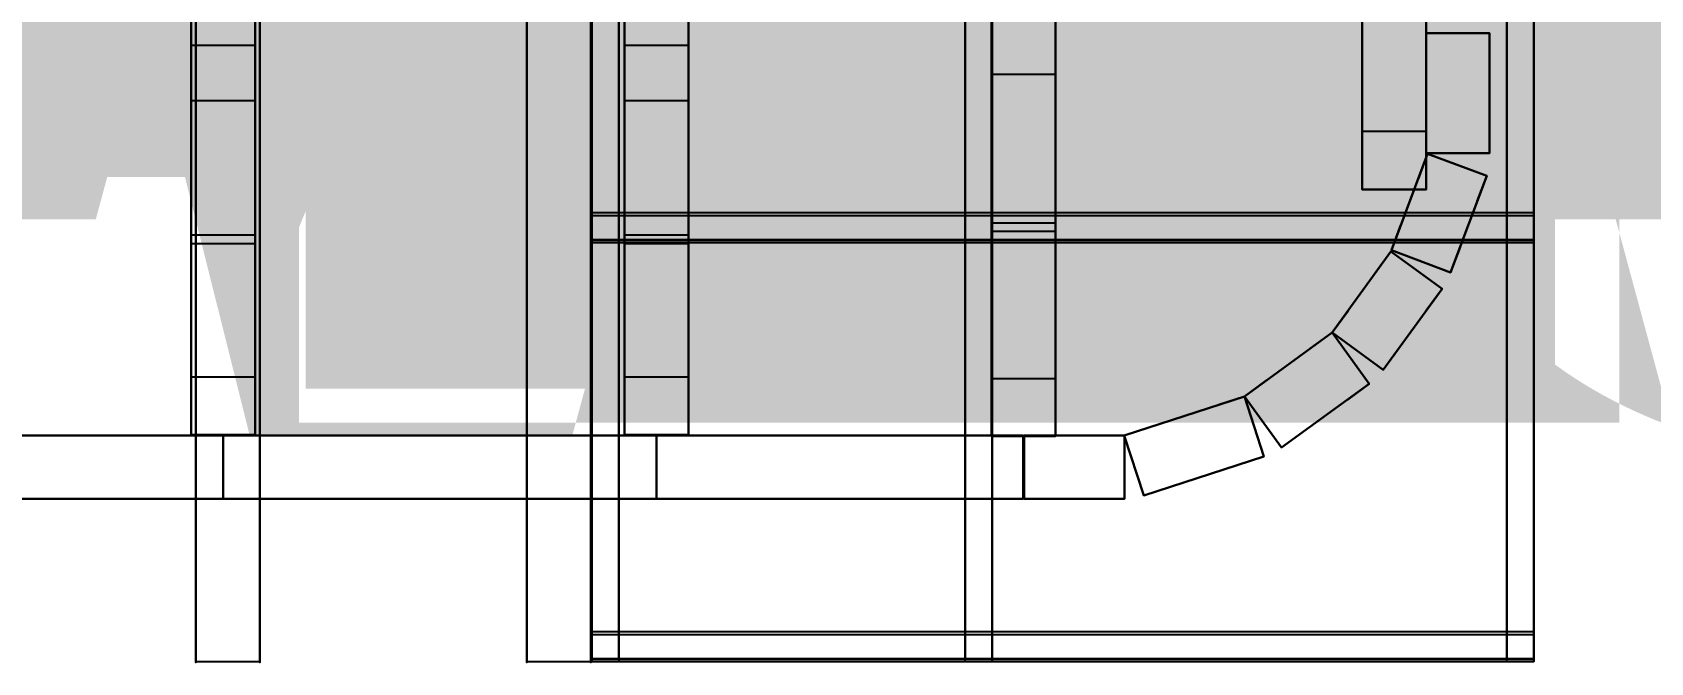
# Model space of a CAD drawing. Header units: inches. Extents: x 29 to 716, y 7 to 470.
# Drawn here: x 309.7 to 399.4, y 6.7 to 41.6 of the extents above; entities that cross this region are included whole.
import ezdxf

# ---------------------------------------------------------------- set-up
doc = ezdxf.new("R2010")
doc.units = ezdxf.units.IN
doc.header["$MEASUREMENT"] = 0
for name, color, linetype in [('FT2', 8, 'CONTINUOUS'), ('R2', 4, 'CONTINUOUS'), ('RT2', 7, 'CONTINUOUS'), ('W1', 5, 'CONTINUOUS')]:
    doc.layers.add(name, color=color, linetype=linetype)

msp = doc.modelspace()

# ---------------------------------------------------------------- linework, layer by layer
at = {"layer": 'FT2'}
for points in [[(366.4, 19.25, 112), (366.4, 82.22, 112), (362.86, 82.22, 112), (362.86, 19.25, 112)], [(362.86, 19.25, 112), (362.86, 82.22, 112), (362.86, 82.22, 110.54), (362.86, 19.25, 110.54)], [(362.86, 19.25, 96), (362.86, 82.22, 96), (366.4, 82.22, 96), (366.4, 19.25, 96)], [(362.86, 19.25, 96), (362.86, 19.25, 97.46), (362.86, 82.22, 97.46), (362.86, 82.22, 96)], [(366.4, 19.25, 112), (366.4, 19.25, 110.54), (366.4, 82.22, 110.54), (366.4, 82.22, 112)], [(366.4, 19.25, 96), (366.4, 82.22, 96), (366.4, 82.22, 97.46), (366.4, 19.25, 97.46)], [(386.93, 32.9, 112), (386.93, 82.22, 112), (383.39, 82.22, 112), (383.39, 32.9, 112)], [(383.39, 32.9, 112), (383.39, 82.22, 112), (383.39, 82.22, 110.54), (383.39, 32.9, 110.54)], [(383.39, 32.9, 96), (383.39, 82.22, 96), (386.93, 82.22, 96), (386.93, 32.9, 96)], [(383.39, 32.9, 96), (383.39, 32.9, 97.46), (383.39, 82.22, 97.46), (383.39, 82.22, 96)], [(386.93, 32.9, 112), (386.93, 32.9, 110.54), (386.93, 82.22, 110.54), (386.93, 82.22, 112)], [(386.93, 32.9, 96), (386.93, 82.22, 96), (386.93, 82.22, 97.46), (386.93, 32.9, 97.46)], [(322.07, 19.32, 112), (322.07, 77.78, 112), (318.53, 77.78, 112), (318.53, 19.32, 112)], [(318.53, 19.32, 112), (318.53, 77.78, 112), (318.53, 77.78, 110.54), (318.53, 19.32, 110.54)], [(318.53, 19.32, 96), (318.53, 77.78, 96), (322.07, 77.78, 96), (322.07, 19.32, 96)], [(318.53, 19.32, 96), (318.53, 19.32, 97.46), (318.53, 77.78, 97.46), (318.53, 77.78, 96)], [(322.07, 19.32, 112), (322.07, 19.32, 110.54), (322.07, 77.78, 110.54), (322.07, 77.78, 112)], [(322.07, 19.32, 96), (322.07, 77.78, 96), (322.07, 77.78, 97.46), (322.07, 19.32, 97.46)], [(346.07, 19.32, 112), (346.07, 77.78, 112), (342.53, 77.78, 112), (342.53, 19.32, 112)], [(342.53, 19.32, 112), (342.53, 77.78, 112), (342.53, 77.78, 110.54), (342.53, 19.32, 110.54)], [(342.53, 19.32, 96), (342.53, 77.78, 96), (346.07, 77.78, 96), (346.07, 19.32, 96)], [(342.53, 19.32, 96), (342.53, 19.32, 97.46), (342.53, 77.78, 97.46), (342.53, 77.78, 96)], [(346.07, 19.32, 112), (346.07, 19.32, 110.54), (346.07, 77.78, 110.54), (346.07, 77.78, 112)], [(346.07, 19.32, 96), (346.07, 77.78, 96), (346.07, 77.78, 97.46), (346.07, 19.32, 97.46)], [(362.86, 42.3, 112), (362.86, 50.5, 96.69), (362.86, 49.22, 96), (362.86, 41.01, 111.31)], [(366.4, 42.3, 112), (366.4, 41.01, 111.31), (366.4, 49.22, 96), (366.4, 50.5, 96.69)], [(322.07, 40.89, 112), (322.07, 48.31, 96.64), (318.53, 48.31, 96.64), (318.53, 40.89, 112)], [(318.53, 40.89, 112), (318.53, 48.31, 96.64), (318.53, 47, 96), (318.53, 39.58, 111.37)], [(322.07, 40.89, 112), (322.07, 39.58, 111.37), (322.07, 47, 96), (322.07, 48.31, 96.64)], [(346.07, 40.89, 112), (346.07, 48.31, 96.64), (342.53, 48.31, 96.64), (342.53, 40.89, 112)], [(342.53, 40.89, 112), (342.53, 48.31, 96.64), (342.53, 47, 96), (342.53, 39.58, 111.37)], [(346.07, 40.89, 112), (346.07, 39.58, 111.37), (346.07, 47, 96), (346.07, 48.31, 96.64)], [(386.93, 36.12, 112), (386.93, 43.49, 96.63), (383.39, 43.49, 96.63), (383.39, 36.12, 112)], [(383.39, 36.12, 112), (383.39, 43.49, 96.63), (383.39, 42.18, 96), (383.39, 34.8, 111.37)], [(386.93, 36.12, 112), (386.93, 34.8, 111.37), (386.93, 42.18, 96), (386.93, 43.49, 96.63)], [(362.86, 31.06, 96.69), (362.86, 39.26, 112), (362.86, 40.55, 111.31), (362.86, 32.35, 96)], [(366.4, 31.06, 96.69), (366.4, 32.35, 96), (366.4, 40.55, 111.31), (366.4, 39.26, 112)], [(318.53, 30.39, 96.64), (318.53, 37.8, 112), (318.53, 39.11, 111.37), (318.53, 31.7, 96)], [(322.07, 30.39, 96.64), (322.07, 31.7, 96), (322.07, 39.11, 111.37), (322.07, 37.8, 112)], [(342.53, 30.39, 96.64), (342.53, 37.8, 112), (342.53, 39.11, 111.37), (342.53, 31.7, 96)], [(346.07, 30.39, 96.64), (346.07, 31.7, 96), (346.07, 39.11, 111.37), (346.07, 37.8, 112)], [(366.4, 31.06, 96.69), (366.4, 39.26, 112), (362.86, 39.26, 112), (362.86, 31.06, 96.69)], [(322.07, 30.39, 96.64), (322.07, 37.8, 112), (318.53, 37.8, 112), (318.53, 30.39, 96.64)], [(346.07, 30.39, 96.64), (346.07, 37.8, 112), (342.53, 37.8, 112), (342.53, 30.39, 96.64)], [(383.39, 32.9, 96.04), (383.39, 32.9, 111.96), (383.39, 34.36, 111.96), (383.39, 34.36, 96.04)], [(386.93, 32.9, 96.04), (386.93, 34.36, 96.04), (386.93, 34.36, 111.96), (386.93, 32.9, 111.96)], [(386.93, 32.9, 96.04), (386.93, 32.9, 111.96), (383.39, 32.9, 111.96), (383.39, 32.9, 96.04)], [(366.4, 22.44, 112), (366.4, 30.58, 96.69), (362.86, 30.58, 96.69), (362.86, 22.44, 112)], [(362.86, 22.44, 112), (362.86, 30.58, 96.69), (362.86, 29.3, 96), (362.86, 21.15, 111.32)], [(366.4, 22.44, 112), (366.4, 21.15, 111.32), (366.4, 29.3, 96), (366.4, 30.58, 96.69)], [(322.07, 22.54, 112), (322.07, 29.9, 96.63), (318.53, 29.9, 96.63), (318.53, 22.54, 112)], [(318.53, 22.54, 112), (318.53, 29.9, 96.63), (318.53, 28.59, 96), (318.53, 21.23, 111.37)], [(322.07, 22.54, 112), (322.07, 21.23, 111.37), (322.07, 28.59, 96), (322.07, 29.9, 96.63)], [(346.07, 22.54, 112), (346.07, 29.9, 96.63), (342.53, 29.9, 96.63), (342.53, 22.54, 112)], [(342.53, 22.54, 112), (342.53, 29.9, 96.63), (342.53, 28.59, 96), (342.53, 21.23, 111.37)], [(346.07, 22.54, 112), (346.07, 21.23, 111.37), (346.07, 28.59, 96), (346.07, 29.9, 96.63)], [(318.53, 19.32, 96.04), (318.53, 19.32, 111.96), (318.53, 20.78, 111.96), (318.53, 20.78, 96.04)], [(322.07, 19.32, 96.04), (322.07, 20.78, 96.04), (322.07, 20.78, 111.96), (322.07, 19.32, 111.96)], [(342.53, 19.32, 96.04), (342.53, 19.32, 111.96), (342.53, 20.78, 111.96), (342.53, 20.78, 96.04)], [(346.07, 19.32, 96.04), (346.07, 20.78, 96.04), (346.07, 20.78, 111.96), (346.07, 19.32, 111.96)], [(362.86, 19.25, 96.04), (362.86, 19.25, 111.96), (362.86, 20.71, 111.96), (362.86, 20.71, 96.04)], [(366.4, 19.25, 96.04), (366.4, 20.71, 96.04), (366.4, 20.71, 111.96), (366.4, 19.25, 111.96)], [(322.07, 19.32, 96.04), (322.07, 19.32, 111.96), (318.53, 19.32, 111.96), (318.53, 19.32, 96.04)], [(346.07, 19.32, 96.04), (346.07, 19.32, 111.96), (342.53, 19.32, 111.96), (342.53, 19.32, 96.04)], [(366.4, 19.25, 96.04), (366.4, 19.25, 111.96), (362.86, 19.25, 111.96), (362.86, 19.25, 96.04)]]:
    msp.add_3dface(points, dxfattribs=at)
at = {"layer": 'R2'}
for points in [[(340.72, 377.81, 219.94), (340.72, 6.78, 235.42), (340.72, 6.93, 238.98), (340.72, 377.95, 223.5)], [(342.22, 6.93, 238.98), (342.22, 377.95, 223.5), (340.72, 377.95, 223.5), (340.72, 6.93, 238.98)], [(342.22, 377.81, 219.94), (342.22, 6.78, 235.42), (340.72, 6.78, 235.42), (340.72, 377.81, 219.94)], [(391.39, 377.95, 223.5), (391.39, 6.93, 238.98), (392.89, 6.93, 238.98), (392.89, 377.95, 223.5)], [(391.39, 6.78, 235.42), (391.39, 377.81, 219.94), (392.89, 377.81, 219.94), (392.89, 6.78, 235.42)], [(392.89, 6.78, 235.42), (392.89, 377.81, 219.94), (392.89, 377.95, 223.5), (392.89, 6.93, 238.98)], [(361.39, 53.3, 237.05), (361.39, 30.11, 238.01), (362.89, 30.11, 238.01), (362.89, 53.3, 237.05)], [(361.39, 29.97, 234.46), (361.39, 53.16, 233.49), (362.89, 53.16, 233.49), (362.89, 29.97, 234.46)], [(362.89, 29.97, 234.46), (362.89, 53.16, 233.49), (362.89, 53.3, 237.05), (362.89, 30.11, 238.01)], [(392.89, 31.61, 237.95), (340.72, 31.61, 237.95), (340.72, 30.11, 238.01), (392.89, 30.11, 238.01)], [(340.72, 31.46, 234.39), (392.89, 31.46, 234.39), (392.89, 29.97, 234.45), (340.72, 29.97, 234.46)], [(340.72, 29.97, 234.46), (392.89, 29.97, 234.45), (392.89, 30.11, 238.01), (340.72, 30.11, 238.01)], [(361.39, 30.11, 238.01), (361.39, 6.93, 238.98), (362.89, 6.93, 238.98), (362.89, 30.11, 238.01)], [(361.39, 6.78, 235.42), (361.39, 29.97, 234.46), (362.89, 29.97, 234.46), (362.89, 6.78, 235.42)], [(362.89, 6.78, 235.42), (362.89, 29.97, 234.46), (362.89, 30.11, 238.01), (362.89, 6.93, 238.98)], [(392.89, 8.42, 238.92), (340.72, 8.42, 238.92), (340.72, 6.93, 238.98), (392.89, 6.93, 238.98)], [(340.72, 8.28, 235.36), (392.89, 8.28, 235.36), (392.89, 6.78, 235.42), (340.72, 6.78, 235.42)], [(340.72, 6.78, 235.42), (392.89, 6.78, 235.42), (392.89, 6.93, 238.98), (340.72, 6.93, 238.98)]]:
    msp.add_3dface(points, dxfattribs=at)
at = {"layer": 'RT2'}
for points in [[(318.8, 377.81, 223.5), (318.8, 6.78, 238.98), (322.34, 6.78, 238.98), (322.34, 377.81, 223.5)], [(318.8, 377.81, 223.5), (318.8, 377.74, 222.04), (318.8, 6.72, 237.53), (318.8, 6.78, 238.98)], [(322.34, 377.81, 223.5), (322.34, 6.78, 238.98), (322.34, 6.72, 237.53), (322.34, 377.74, 222.04)], [(337.12, 377.81, 223.5), (337.12, 6.78, 238.98), (340.66, 6.78, 238.98), (340.66, 377.81, 223.5)], [(337.12, 377.81, 223.5), (337.12, 377.74, 222.04), (337.12, 6.72, 237.53), (337.12, 6.78, 238.98)], [(340.66, 377.81, 223.5), (340.66, 6.78, 238.98), (340.66, 6.72, 237.53), (340.66, 377.74, 222.04)]]:
    msp.add_3dface(points, dxfattribs=at)
at = {"layer": 'W1'}
for points in [[(386.93, 34.91), (386.93, 41.56), (390.43, 41.56), (390.43, 34.91)], [(386.93, 34.91, 1.5), (386.93, 41.56, 1.5), (386.93, 41.56), (386.93, 34.91)], [(386.93, 41.56), (386.93, 41.56, 134), (390.43, 41.56, 134), (390.43, 41.56)], [(386.93, 40.06), (386.93, 40.06, 134), (386.93, 41.56, 134), (386.93, 41.56)], [(386.93, 41.56, 134), (386.93, 34.91, 134), (390.43, 34.91, 134), (390.43, 41.56, 134)], [(386.93, 41.56, 132.5), (386.93, 34.91, 132.5), (386.93, 34.91, 134), (386.93, 41.56, 134)], [(386.93, 41.56, 44.67), (386.93, 34.91, 44.67), (390.43, 34.91, 44.67), (390.43, 41.56, 44.67)], [(386.93, 41.56, 43.17), (386.93, 34.91, 43.17), (386.93, 34.91, 44.67), (386.93, 41.56, 44.67)], [(386.93, 41.56, 89.33), (386.93, 34.91, 89.33), (390.43, 34.91, 89.33), (390.43, 41.56, 89.33)], [(386.93, 41.56, 87.83), (386.93, 34.91, 87.83), (386.93, 34.91, 89.33), (386.93, 41.56, 89.33)], [(390.43, 41.56, 1.5), (390.43, 34.91, 1.5), (390.43, 34.91), (390.43, 41.56)], [(390.43, 40.06, 134), (390.43, 40.06), (390.43, 41.56), (390.43, 41.56, 134)], [(390.43, 34.91, 132.5), (390.43, 41.56, 132.5), (390.43, 41.56, 134), (390.43, 34.91, 134)], [(390.43, 34.91, 43.17), (390.43, 41.56, 43.17), (390.43, 41.56, 44.67), (390.43, 34.91, 44.67)], [(390.43, 34.91, 87.83), (390.43, 41.56, 87.83), (390.43, 41.56, 89.33), (390.43, 34.91, 89.33)], [(386.93, 36.41, 134), (386.93, 36.41), (386.93, 34.91), (386.93, 34.91, 134)], [(390.43, 36.41), (390.43, 36.41, 134), (390.43, 34.91, 134), (390.43, 34.91)], [(385, 29.54), (387, 34.88), (390.28, 33.65), (388.28, 28.31)], [(385, 29.54, 1.5), (387, 34.88, 1.5), (387, 34.88), (385, 29.54)], [(387, 34.88, 134), (385, 29.54, 134), (388.28, 28.31, 134), (390.28, 33.65, 134)], [(387, 34.88, 132.5), (385, 29.54, 132.5), (385, 29.54, 134), (387, 34.88, 134)], [(387, 34.88, 44.67), (385, 29.54, 44.67), (388.28, 28.31, 44.67), (390.28, 33.65, 44.67)], [(387, 34.88, 43.17), (385, 29.54, 43.17), (385, 29.54, 44.67), (387, 34.88, 44.67)], [(387, 34.88, 89.33), (385, 29.54, 89.33), (388.28, 28.31, 89.33), (390.28, 33.65, 89.33)], [(387, 34.88, 87.83), (385, 29.54, 87.83), (385, 29.54, 89.33), (387, 34.88, 89.33)], [(386.48, 33.48), (386.48, 33.48, 134), (387, 34.88, 134), (387, 34.88)], [(386.93, 34.91, 134), (386.93, 34.91), (390.43, 34.91), (390.43, 34.91, 134)], [(387, 34.88), (387, 34.88, 134), (390.28, 33.65, 134), (390.28, 33.65)], [(390.28, 33.65, 1.5), (388.28, 28.31, 1.5), (388.28, 28.31), (390.28, 33.65)], [(388.28, 28.31, 132.5), (390.28, 33.65, 132.5), (390.28, 33.65, 134), (388.28, 28.31, 134)], [(388.28, 28.31, 43.17), (390.28, 33.65, 43.17), (390.28, 33.65, 44.67), (388.28, 28.31, 44.67)], [(388.28, 28.31, 87.83), (390.28, 33.65, 87.83), (390.28, 33.65, 89.33), (388.28, 28.31, 89.33)], [(389.75, 32.25, 134), (389.75, 32.25), (390.28, 33.65), (390.28, 33.65, 134)], [(385.53, 30.94, 134), (385.53, 30.94), (385, 29.54), (385, 29.54, 134)], [(388.8, 29.71), (388.8, 29.71, 134), (388.28, 28.31, 134), (388.28, 28.31)], [(381.72, 24.98), (384.97, 29.47), (387.81, 27.41), (384.55, 22.92)], [(381.72, 24.98, 1.5), (384.97, 29.47, 1.5), (384.97, 29.47), (381.72, 24.98)], [(384.97, 29.47, 134), (381.72, 24.98, 134), (384.55, 22.92, 134), (387.81, 27.41, 134)], [(384.97, 29.47, 132.5), (381.72, 24.98, 132.5), (381.72, 24.98, 134), (384.97, 29.47, 134)], [(384.97, 29.47, 44.67), (381.72, 24.98, 44.67), (384.55, 22.92, 44.67), (387.81, 27.41, 44.67)], [(384.97, 29.47, 43.17), (381.72, 24.98, 43.17), (381.72, 24.98, 44.67), (384.97, 29.47, 44.67)], [(384.97, 29.47, 89.33), (381.72, 24.98, 89.33), (384.55, 22.92, 89.33), (387.81, 27.41, 89.33)], [(384.97, 29.47, 87.83), (381.72, 24.98, 87.83), (381.72, 24.98, 89.33), (384.97, 29.47, 89.33)], [(384.09, 28.25), (384.09, 28.25, 134), (384.97, 29.47, 134), (384.97, 29.47)], [(384.97, 29.47), (384.97, 29.47, 134), (387.81, 27.41, 134), (387.81, 27.41)], [(385, 29.54, 134), (385, 29.54), (388.28, 28.31), (388.28, 28.31, 134)], [(387.81, 27.41, 1.5), (384.55, 22.92, 1.5), (384.55, 22.92), (387.81, 27.41)], [(384.55, 22.92, 132.5), (387.81, 27.41, 132.5), (387.81, 27.41, 134), (384.55, 22.92, 134)], [(384.55, 22.92, 43.17), (387.81, 27.41, 43.17), (387.81, 27.41, 44.67), (384.55, 22.92, 44.67)], [(384.55, 22.92, 87.83), (387.81, 27.41, 87.83), (387.81, 27.41, 89.33), (384.55, 22.92, 89.33)], [(386.92, 26.2, 134), (386.92, 26.2), (387.81, 27.41), (387.81, 27.41, 134)], [(382.6, 26.19, 134), (382.6, 26.19), (381.72, 24.98), (381.72, 24.98, 134)], [(376.86, 21.45), (381.72, 24.98), (383.77, 22.15), (378.92, 18.62)], [(376.86, 21.45, 1.5), (381.72, 24.98, 1.5), (381.72, 24.98), (376.86, 21.45)], [(381.72, 24.98, 134), (376.86, 21.45, 134), (378.92, 18.62, 134), (383.77, 22.15, 134)], [(381.72, 24.98, 132.5), (376.86, 21.45, 132.5), (376.86, 21.45, 134), (381.72, 24.98, 134)], [(381.72, 24.98, 44.67), (376.86, 21.45, 44.67), (378.92, 18.62, 44.67), (383.77, 22.15, 44.67)], [(381.72, 24.98, 43.17), (376.86, 21.45, 43.17), (376.86, 21.45, 44.67), (381.72, 24.98, 44.67)], [(381.72, 24.98, 89.33), (376.86, 21.45, 89.33), (378.92, 18.62, 89.33), (383.77, 22.15, 89.33)], [(381.72, 24.98, 87.83), (376.86, 21.45, 87.83), (376.86, 21.45, 89.33), (381.72, 24.98, 89.33)], [(380.5, 24.1), (380.5, 24.1, 134), (381.72, 24.98, 134), (381.72, 24.98)], [(381.72, 24.98), (381.72, 24.98, 134), (383.77, 22.15, 134), (383.77, 22.15)], [(381.72, 24.98, 134), (381.72, 24.98), (384.55, 22.92), (384.55, 22.92, 134)], [(385.43, 24.14), (385.43, 24.14, 134), (384.55, 22.92, 134), (384.55, 22.92)], [(378.07, 22.34, 134), (378.07, 22.34), (376.86, 21.45), (376.86, 21.45, 134)], [(383.77, 22.15, 1.5), (378.92, 18.62, 1.5), (378.92, 18.62), (383.77, 22.15)], [(378.92, 18.62, 132.5), (383.77, 22.15, 132.5), (383.77, 22.15, 134), (378.92, 18.62, 134)], [(378.92, 18.62, 43.17), (383.77, 22.15, 43.17), (383.77, 22.15, 44.67), (378.92, 18.62, 44.67)], [(378.92, 18.62, 87.83), (383.77, 22.15, 87.83), (383.77, 22.15, 89.33), (378.92, 18.62, 89.33)], [(382.56, 21.27, 134), (382.56, 21.27), (383.77, 22.15), (383.77, 22.15, 134)], [(370.2, 19.29), (376.86, 21.45), (377.94, 18.13), (371.29, 15.96)], [(370.2, 19.29, 1.5), (376.86, 21.45, 1.5), (376.86, 21.45), (370.2, 19.29)], [(376.86, 21.45, 134), (370.2, 19.29, 134), (371.29, 15.96, 134), (377.94, 18.13, 134)], [(376.86, 21.45, 132.5), (370.2, 19.29, 132.5), (370.2, 19.29, 134), (376.86, 21.45, 134)], [(376.86, 21.45, 44.67), (370.2, 19.29, 44.67), (371.29, 15.96, 44.67), (377.94, 18.13, 44.67)], [(376.86, 21.45, 43.17), (370.2, 19.29, 43.17), (370.2, 19.29, 44.67), (376.86, 21.45, 44.67)], [(376.86, 21.45, 89.33), (370.2, 19.29, 89.33), (371.29, 15.96, 89.33), (377.94, 18.13, 89.33)], [(376.86, 21.45, 87.83), (370.2, 19.29, 87.83), (370.2, 19.29, 89.33), (376.86, 21.45, 89.33)], [(375.43, 20.99), (375.43, 20.99, 134), (376.86, 21.45, 134), (376.86, 21.45)], [(376.86, 21.45), (376.86, 21.45, 134), (377.94, 18.13, 134), (377.94, 18.13)], [(376.86, 21.45, 134), (376.86, 21.45), (378.92, 18.62), (378.92, 18.62, 134)], [(371.63, 19.75, 134), (371.63, 19.75), (370.2, 19.29), (370.2, 19.29, 134)], [(77.91, 19.29), (364.6, 19.29), (364.6, 15.79), (77.91, 15.79)], [(77.91, 19.29, 1.5), (364.6, 19.29, 1.5), (364.6, 19.29), (77.91, 19.29)], [(364.6, 19.29, 134), (77.91, 19.29, 134), (77.91, 15.79, 134), (364.6, 15.79, 134)], [(364.6, 19.29, 132.5), (77.91, 19.29, 132.5), (77.91, 19.29, 134), (364.6, 19.29, 134)], [(320.3, 19.29, 44.67), (296.3, 19.29, 44.67), (296.3, 15.79, 44.67), (320.3, 15.79, 44.67)], [(320.3, 19.29, 43.17), (296.3, 19.29, 43.17), (296.3, 19.29, 44.67), (320.3, 19.29, 44.67)], [(320.3, 19.29, 89.33), (296.3, 19.29, 89.33), (296.3, 15.79, 89.33), (320.3, 15.79, 89.33)], [(320.3, 19.29, 87.83), (296.3, 19.29, 87.83), (296.3, 19.29, 89.33), (320.3, 19.29, 89.33)], [(320.3, 19.29, 134), (320.3, 19.29), (320.3, 15.79), (320.3, 15.79, 134)], [(321.8, 19.29, 134), (321.8, 19.29), (320.3, 19.29), (320.3, 19.29, 134)], [(344.3, 19.29, 44.67), (320.3, 19.29, 44.67), (320.3, 15.79, 44.67), (344.3, 15.79, 44.67)], [(344.3, 19.29, 43.17), (320.3, 19.29, 43.17), (320.3, 19.29, 44.67), (344.3, 19.29, 44.67)], [(344.3, 19.29, 89.33), (320.3, 19.29, 89.33), (320.3, 15.79, 89.33), (344.3, 15.79, 89.33)], [(344.3, 19.29, 87.83), (320.3, 19.29, 87.83), (320.3, 19.29, 89.33), (344.3, 19.29, 89.33)], [(344.3, 19.29, 134), (344.3, 19.29), (344.3, 15.79), (344.3, 15.79, 134)], [(345.8, 19.29, 134), (345.8, 19.29), (344.3, 19.29), (344.3, 19.29, 134)], [(364.6, 19.29, 44.67), (344.3, 19.29, 44.67), (344.3, 15.79, 44.67), (364.6, 15.79, 44.67)], [(364.6, 19.29, 43.17), (344.3, 19.29, 43.17), (344.3, 19.29, 44.67), (364.6, 19.29, 44.67)], [(364.6, 19.29, 89.33), (344.3, 19.29, 89.33), (344.3, 15.79, 89.33), (364.6, 15.79, 89.33)], [(364.6, 19.29, 87.83), (344.3, 19.29, 87.83), (344.3, 19.29, 89.33), (364.6, 19.29, 89.33)], [(363.1, 19.29), (363.1, 19.29, 134), (364.6, 19.29, 134), (364.6, 19.29)], [(364.6, 19.29), (364.6, 19.29, 134), (364.6, 15.79, 134), (364.6, 15.79)], [(364.66, 19.29), (370.22, 19.29), (370.22, 15.79), (364.66, 15.79)], [(364.66, 19.29, 1.5), (370.22, 19.29, 1.5), (370.22, 19.29), (364.66, 19.29)], [(370.22, 19.29, 134), (364.66, 19.29, 134), (364.66, 15.79, 134), (370.22, 15.79, 134)], [(370.22, 19.29, 132.5), (364.66, 19.29, 132.5), (364.66, 19.29, 134), (370.22, 19.29, 134)], [(364.66, 19.29, 134), (364.66, 19.29), (364.66, 15.79), (364.66, 15.79, 134)], [(366.16, 19.29, 134), (366.16, 19.29), (364.66, 19.29), (364.66, 19.29, 134)], [(370.22, 19.29, 44.67), (364.66, 19.29, 44.67), (364.66, 15.79, 44.67), (370.22, 15.79, 44.67)], [(370.22, 19.29, 43.17), (364.66, 19.29, 43.17), (364.66, 19.29, 44.67), (370.22, 19.29, 44.67)], [(370.22, 19.29, 89.33), (364.66, 19.29, 89.33), (364.66, 15.79, 89.33), (370.22, 15.79, 89.33)], [(370.22, 19.29, 87.83), (364.66, 19.29, 87.83), (364.66, 19.29, 89.33), (370.22, 19.29, 89.33)], [(368.72, 19.29), (368.72, 19.29, 134), (370.22, 19.29, 134), (370.22, 19.29)], [(370.2, 19.29, 134), (370.2, 19.29), (371.29, 15.96), (371.29, 15.96, 134)], [(370.22, 19.29), (370.22, 19.29, 134), (370.22, 15.79, 134), (370.22, 15.79)], [(380.13, 19.5), (380.13, 19.5, 134), (378.92, 18.62, 134), (378.92, 18.62)], [(377.94, 18.13, 1.5), (371.29, 15.96, 1.5), (371.29, 15.96), (377.94, 18.13)], [(371.29, 15.96, 132.5), (377.94, 18.13, 132.5), (377.94, 18.13, 134), (371.29, 15.96, 134)], [(371.29, 15.96, 43.17), (377.94, 18.13, 43.17), (377.94, 18.13, 44.67), (371.29, 15.96, 44.67)], [(371.29, 15.96, 87.83), (377.94, 18.13, 87.83), (377.94, 18.13, 89.33), (371.29, 15.96, 89.33)], [(376.52, 17.66, 134), (376.52, 17.66), (377.94, 18.13), (377.94, 18.13, 134)], [(372.71, 16.43), (372.71, 16.43, 134), (371.29, 15.96, 134), (371.29, 15.96)], [(364.6, 15.79, 1.5), (77.91, 15.79, 1.5), (77.91, 15.79), (364.6, 15.79)], [(77.91, 15.79, 132.5), (364.6, 15.79, 132.5), (364.6, 15.79, 134), (77.91, 15.79, 134)], [(296.3, 15.79, 43.17), (320.3, 15.79, 43.17), (320.3, 15.79, 44.67), (296.3, 15.79, 44.67)], [(296.3, 15.79, 87.83), (320.3, 15.79, 87.83), (320.3, 15.79, 89.33), (296.3, 15.79, 89.33)], [(321.8, 15.79), (321.8, 15.79, 134), (320.3, 15.79, 134), (320.3, 15.79)], [(320.3, 15.79, 43.17), (344.3, 15.79, 43.17), (344.3, 15.79, 44.67), (320.3, 15.79, 44.67)], [(320.3, 15.79, 87.83), (344.3, 15.79, 87.83), (344.3, 15.79, 89.33), (320.3, 15.79, 89.33)], [(345.8, 15.79), (345.8, 15.79, 134), (344.3, 15.79, 134), (344.3, 15.79)], [(344.3, 15.79, 43.17), (364.6, 15.79, 43.17), (364.6, 15.79, 44.67), (344.3, 15.79, 44.67)], [(344.3, 15.79, 87.83), (364.6, 15.79, 87.83), (364.6, 15.79, 89.33), (344.3, 15.79, 89.33)], [(363.1, 15.79, 134), (363.1, 15.79), (364.6, 15.79), (364.6, 15.79, 134)], [(370.22, 15.79, 1.5), (364.66, 15.79, 1.5), (364.66, 15.79), (370.22, 15.79)], [(364.66, 15.79, 132.5), (370.22, 15.79, 132.5), (370.22, 15.79, 134), (364.66, 15.79, 134)], [(366.16, 15.79), (366.16, 15.79, 134), (364.66, 15.79, 134), (364.66, 15.79)], [(364.66, 15.79, 43.17), (370.22, 15.79, 43.17), (370.22, 15.79, 44.67), (364.66, 15.79, 44.67)], [(364.66, 15.79, 87.83), (370.22, 15.79, 87.83), (370.22, 15.79, 89.33), (364.66, 15.79, 89.33)], [(368.72, 15.79, 134), (368.72, 15.79), (370.22, 15.79), (370.22, 15.79, 134)]]:
    msp.add_3dface(points, dxfattribs=at)

# ---------------------------------------------------------------- texts
at = {"layer": 'n1t'}
msp.add_text('W64', height=120, dxfattribs=at).set_placement((130.35, 43.22, 109.94))
at = {"layer": 'R1t'}
for s, p in [('R4', (188.05, 36.41, 106.51)), ('R11', (71.79, 33.59, 106.51)), ('R3', (124.94, 27.44, 106.51))]:
    msp.add_text(s, height=120, dxfattribs=at).set_placement(p)
at = {"layer": 'W1t'}
for s, p in [('W39', (386.93, 38.23, 137.94)), ('W66', (65.85, 37.5, 137.94)), ('W38', (386, 32.21, 137.94)), ('W49', (66.62, 29.48, 137.94)), ('W14', (194.86, 31.25, 137.94)), ('W37', (383.34, 27.22, 137.94)), ('W50', (68.86, 25.08, 137.94)), ('W36', (379.29, 23.22, 137.94)), ('W51', (71.95, 21.88, 137.94)), ('W52', (75.74, 20, 137.94)), ('W35', (373.53, 20.37, 137.94)), ('W9', (221.25, 19.29, 137.94)), ('W34', (367.44, 19.29, 137.94))]:
    msp.add_text(s, height=120, dxfattribs=at).set_placement(p)

doc.saveas('drawing.dxf')
